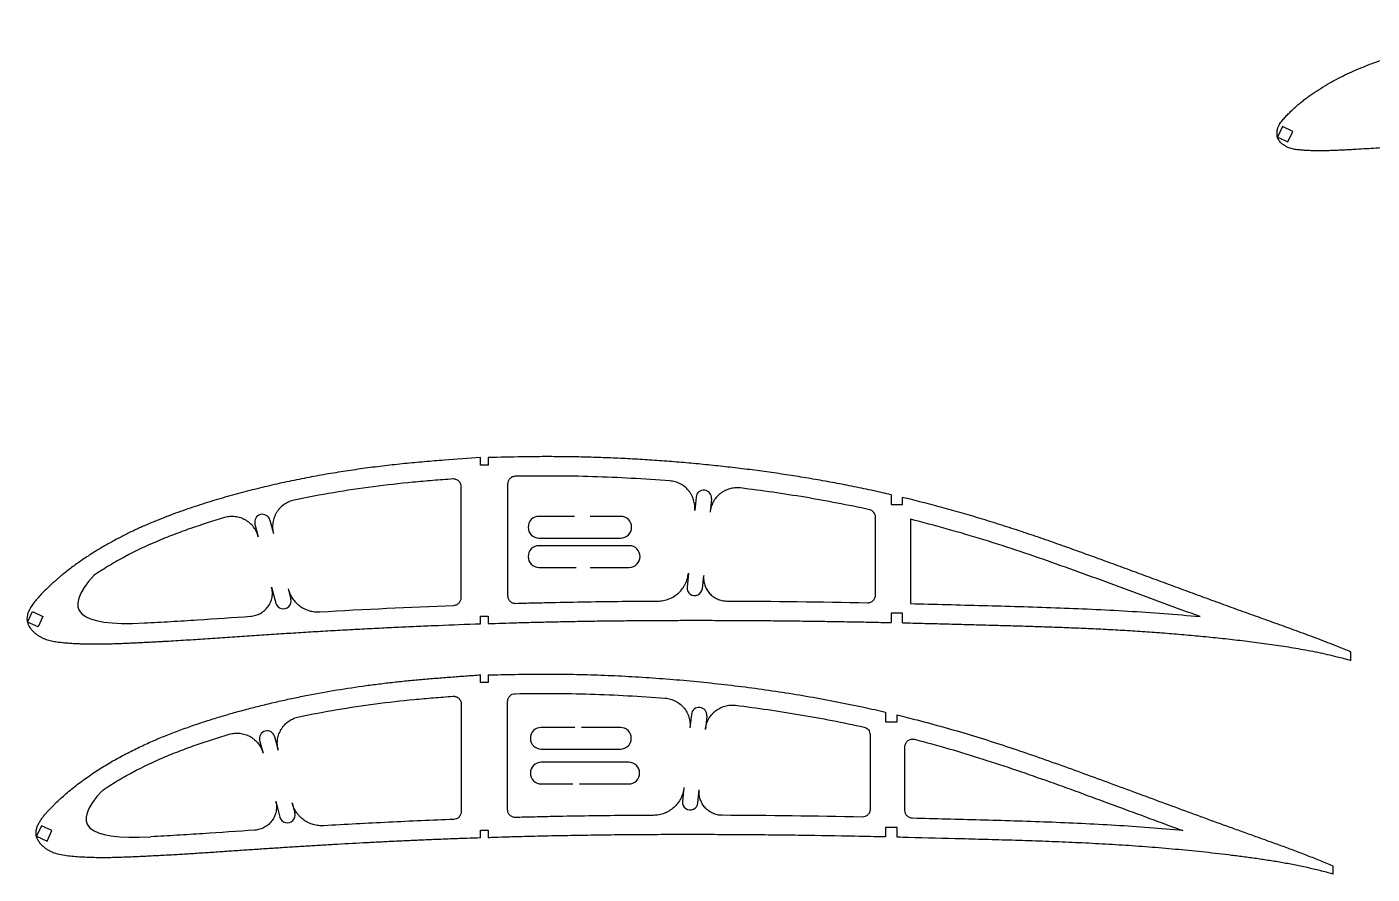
# Model space of a CAD drawing. Header units: millimetres. Extents: x -11497 to 404, y -3854 to 414.
# Drawn here: x -10114.5 to -9767, y -2452.8 to -2233.9 of the extents above; entities that cross this region are included whole.
import ezdxf

# ---------------------------------------------------------------- set-up
doc = ezdxf.new("R2010")
doc.units = ezdxf.units.MM

msp = doc.modelspace()

# ---------------------------------------------------------------- linework, layer by layer
at = {"color": 7, "linetype": 'Continuous', "lineweight": 25}
for p, q in [((-9790.1867, -2259.6513), (-9791.4546, -2262.3702)), ((-9787.4678, -2260.9192), (-9790.1867, -2259.6513)), ((-9788.7357, -2263.6381), (-9787.4678, -2260.9192)), ((-9791.4546, -2262.3702), (-9788.7357, -2263.6381)), ((-9990.3142, -2352.0511), (-9990.3142, -2380.8722)), ((-10002.3142, -2381.395), (-10002.3142, -2352.7293)), ((-9895.2749, -2380.7098), (-9895.2749, -2360.6236)), ((-9886.2749, -2361.1456), (-9886.2749, -2382.9479)), ((-10097.0914, -2375.5879), (-10097.0911, -2375.5883)), ((-10114.351, -2387.6961), (-10113.0832, -2384.9771)), ((-10113.0832, -2384.9771), (-10110.3642, -2386.245)), ((-10110.3642, -2386.245), (-10111.6321, -2388.9639)), ((-10111.6321, -2388.9639), (-10114.351, -2387.6961)), ((-9772.5209, -2397.6044), (-9772.5209, -2395.4531)), ((-10002.3142, -2408.879), (-10002.3142, -2436.7178)), ((-9990.3142, -2436.2077), (-9990.3142, -2408.2151)), ((-9943.2093, -2415.041), (-9943.2093, -2415.0409)), ((-9896.6841, -2416.8013), (-9896.6841, -2436.1082)), ((-10053.508, -2421.6007), (-10053.5083, -2421.5997)), ((-9887.6841, -2436.4005), (-9887.6841, -2419.9366)), ((-10095.0122, -2431.2032), (-10095.0119, -2431.2035)), ((-10045.9809, -2434.4315), (-10045.9807, -2434.4323)), ((-10110.7396, -2440.3324), (-10112.0075, -2443.0513)), ((-10108.0207, -2441.6003), (-10110.7396, -2440.3324)), ((-10109.2886, -2444.3192), (-10108.0207, -2441.6003)), ((-10112.0075, -2443.0513), (-10109.2886, -2444.3192)), ((-10082.4621, -2443.1767), (-10082.4627, -2443.1767)), ((-9777.147, -2450.6816), (-9777.1468, -2452.836))]:
    msp.add_line(p, q, dxfattribs=at)
for p, q in [((-9997.3142, -2347.175), (-9997.3142, -2345.1847)), ((-9995.3142, -2345.175), (-9995.3142, -2347.175)), ((-9995.3142, -2347.175), (-9997.3142, -2347.175)), ((-9941.6467, -2355.4304), (-9941.9965, -2358.9117)), ((-9937.6668, -2355.8303), (-9938.0164, -2359.3103)), ((-9891.2749, -2354.7972), (-9891.2749, -2357.2972)), ((-9888.2749, -2357.2972), (-9888.2749, -2355.5057)), ((-9891.2749, -2357.2972), (-9888.2749, -2357.2972)), ((-10055.5908, -2362.3707), (-10054.7256, -2365.6449)), ((-10051.7236, -2361.3488), (-10050.8004, -2364.8422)), ((-9943.6217, -2375.0877), (-9943.9804, -2378.6571)), ((-9940.0004, -2379.057), (-9939.6596, -2375.6652)), ((-10051.2819, -2378.6767), (-10050.1923, -2382.8001)), ((-10047.0236, -2379.1346), (-10046.325, -2381.7782)), ((-9997.3142, -2388.1532), (-9997.3142, -2386.1532)), ((-9997.3142, -2386.1532), (-9995.3142, -2386.1532)), ((-9995.3142, -2386.1532), (-9995.3142, -2388.1068)), ((-9888.2749, -2385.404), (-9891.2749, -2385.404)), ((-9891.2749, -2385.404), (-9891.2749, -2387.8371)), ((-9888.2749, -2387.904), (-9888.2749, -2385.404)), ((-9997.3142, -2403.3371), (-9997.3142, -2401.3473)), ((-9995.3142, -2403.3371), (-9997.3142, -2403.3371)), ((-9995.3142, -2401.3371), (-9995.3142, -2403.3371)), ((-9942.8545, -2411.5536), (-9943.2093, -2415.0409)), ((-9892.6841, -2410.9869), (-9892.6841, -2413.4869)), ((-9938.875, -2411.9581), (-9939.2281, -2415.4361)), ((-9892.6841, -2413.4869), (-9889.6841, -2413.4869)), ((-9889.6841, -2413.4869), (-9889.6841, -2411.7043)), ((-10054.3733, -2418.3258), (-10053.5097, -2421.5943)), ((-10050.506, -2417.3041), (-10049.5843, -2420.7924)), ((-9944.7791, -2430.487), (-9945.1413, -2434.0536)), ((-9941.1618, -2434.4581), (-9940.8159, -2431.0582)), ((-10050.2347, -2433.9903), (-10049.1487, -2438.1008)), ((-10045.9773, -2434.4451), (-10045.2814, -2437.0791)), ((-9997.3142, -2443.4883), (-9997.3142, -2441.4883)), ((-9997.3142, -2441.4883), (-9995.3142, -2441.4883)), ((-9995.3142, -2441.4883), (-9995.3142, -2443.4366)), ((-9889.6841, -2440.8086), (-9892.6841, -2440.8086)), ((-9892.6841, -2440.8086), (-9892.6841, -2443.2392)), ((-9889.6841, -2443.3086), (-9889.6841, -2440.8086))]:
    msp.add_line(p, q)
for points in [[(-9973.0071, -2360.4134), (-9982.2225, -2360.4134, 1), (-9982.2225, -2366.0134), (-9961.0918, -2366.0134, 1), (-9961.0918, -2360.4134), (-9968.9806, -2360.4134)], [(-9969.0162, -2373.5898), (-9958.8788, -2373.5898, 1), (-9958.8788, -2367.9898), (-9982.2225, -2367.9898, 1), (-9982.2225, -2373.5898), (-9972.6508, -2373.5898)], [(-9972.9742, -2414.9467), (-9981.6376, -2414.9467, 1), (-9981.6376, -2420.5467), (-9961.1841, -2420.5467, 1), (-9961.1841, -2414.9467), (-9971.2119, -2414.9467)], [(-9971.7498, -2429.5332), (-9959.0217, -2429.5332, 1), (-9959.0217, -2423.9332), (-9981.6376, -2423.9332, 1), (-9981.6376, -2429.5332), (-9973.4625, -2429.5332)]]:
    msp.add_lwpolyline(points, format="xyb")
for centre, start, end in [((-9939.6567, -2355.6303), 354.262644, 174.262644), ((-10053.6572, -2361.8597), 14.802305, 194.802305), ((-9941.9904, -2378.857), 174.262644, 354.262644), ((-10048.2586, -2382.2892), 194.802305, 14.802305), ((-9940.8647, -2411.7559), 354.196609, 174.196609), ((-10052.4396, -2417.815), 14.799473, 194.799473), ((-9943.1515, -2434.2559), 174.196609, 354.196609), ((-10047.215, -2437.59), 194.799473, 14.799473)]:
    msp.add_arc(centre, 2, start, end)
for points, knots in [([(-9715.29, -2262.3529), (-9716.111, -2262.3677), (-9717.3548, -2262.3786), (-9719.0215, -2262.3991), (-9720.2899, -2262.4245), (-9721.5581, -2262.469), (-9722.8256, -2262.532), (-9724.0933, -2262.5928), (-9725.7842, -2262.6684), (-9727.8977, -2262.7757), (-9730.4344, -2262.9076), (-9732.9715, -2263.0439), (-9736.3547, -2263.2362), (-9739.7386, -2263.4389), (-9743.1228, -2263.6546), (-9745.6612, -2263.8207), (-9748.1999, -2263.9922), (-9750.7387, -2264.1679), (-9753.2777, -2264.3482), (-9755.8169, -2264.5325), (-9758.3564, -2264.7184), (-9760.8963, -2264.9047), (-9763.4367, -2265.0884), (-9765.978, -2265.2647), (-9768.5205, -2265.4293), (-9770.6403, -2265.5525), (-9772.3366, -2265.6454), (-9773.609, -2265.7127), (-9774.8816, -2265.7776), (-9776.1545, -2265.8378), (-9777.4278, -2265.8899), (-9778.7016, -2265.9315), (-9779.9759, -2265.9503), (-9781.2505, -2265.9513), (-9782.5247, -2265.9217), (-9783.7985, -2265.8709), (-9785.0699, -2265.7797), (-9786.3395, -2265.6651), (-9787.6015, -2265.4767), (-9788.62, -2265.1568), (-9789.3764, -2264.7668), (-9789.8245, -2264.4807), (-9790.158, -2264.2172), (-9790.4812, -2263.9414), (-9790.7752, -2263.6335), (-9791.0016, -2263.3385), (-9791.1203, -2263.1626), (-9791.2027, -2263.0264), (-9791.2775, -2262.8858), (-9791.3437, -2262.741), (-9791.4012, -2262.5925), (-9791.4539, -2262.4426), (-9791.4944, -2262.2891), (-9791.515, -2262.1316), (-9791.5298, -2261.9735), (-9791.5402, -2261.8148), (-9791.5459, -2261.6558), (-9791.5505, -2261.4435), (-9791.5565, -2261.1777), (-9791.5308, -2260.913), (-9791.5165, -2260.7014), (-9791.4935, -2260.5437), (-9791.4595, -2260.3881), (-9791.4072, -2260.1824), (-9791.3254, -2259.9294), (-9791.1981, -2259.6372), (-9791.0098, -2259.2561), (-9790.731, -2258.8034), (-9790.3583, -2258.286), (-9789.9564, -2257.7912), (-9789.5341, -2257.3135), (-9789.0956, -2256.851), (-9788.6506, -2256.3946), (-9788.049, -2255.7943), (-9787.2805, -2255.0608), (-9786.3321, -2254.2087), (-9785.3533, -2253.3919), (-9784.3518, -2252.6031), (-9782.9879, -2251.5888), (-9781.2348, -2250.388), (-9779.074, -2249.0344), (-9776.8574, -2247.7749), (-9774.5942, -2246.6014), (-9772.287, -2245.5179), (-9769.9443, -2244.5141), (-9767.5758, -2243.5741), (-9765.1829, -2242.6988), (-9762.7722, -2241.8751), (-9760.3441, -2241.1051), (-9757.902, -2240.3823), (-9755.4481, -2239.7026), (-9752.9837, -2239.0631), (-9750.5098, -2238.4635), (-9748.0272, -2237.9036), (-9744.7064, -2237.2088), (-9740.5379, -2236.4347), (-9736.3509, -2235.7804), (-9732.9931, -2235.3241), (-9730.4709, -2235.0166), (-9727.9459, -2234.7389), (-9725.4185, -2234.4916), (-9722.8888, -2234.2781), (-9720.3587, -2234.0788), (-9717.8254, -2233.9353), (-9716.1344, -2233.9188), (-9715.29, -2233.9394)], [0.472189477, 0.472189477, 0.472189477, 0.472189477, 0.480203193, 0.484328564, 0.488453936, 0.492579307, 0.496704679, 0.50083005, 0.504955422, 0.513206165, 0.521456908, 0.529707651, 0.537958394, 0.55445988, 0.562710623, 0.570961366, 0.579212108, 0.587462851, 0.595713594, 0.603964337, 0.61221508, 0.620465823, 0.628716566, 0.636967309, 0.645218052, 0.653468795, 0.657594167, 0.661719538, 0.66584491, 0.669970281, 0.674095653, 0.678221024, 0.682346396, 0.686471767, 0.690597139, 0.69472251, 0.698847882, 0.702973253, 0.707098625, 0.711223996, 0.713286682, 0.715349368, 0.71638071, 0.717412053, 0.719474739, 0.720506082, 0.721021753, 0.721537425, 0.722053096, 0.722568768, 0.723084439, 0.72360011, 0.724115782, 0.724631453, 0.725147125, 0.725662796, 0.726178468, 0.726694139, 0.727725482, 0.728756825, 0.729272496, 0.729788168, 0.730303839, 0.730819511, 0.731850853, 0.732882196, 0.733913539, 0.735976225, 0.738038911, 0.740101596, 0.742164282, 0.744226968, 0.746289654, 0.748352339, 0.752477711, 0.756603082, 0.760728454, 0.764853825, 0.768979197, 0.77722994, 0.785480683, 0.793731426, 0.801982169, 0.810232912, 0.818483655, 0.826734398, 0.834985141, 0.843235884, 0.851486627, 0.859737369, 0.867988112, 0.876238855, 0.884489598, 0.892740341, 0.900991084, 0.91749257, 0.933994056, 0.942244799, 0.950495542, 0.958746285, 0.966997028, 0.975247771, 0.983498514, 0.991749257, 1, 1, 1, 1]), ([(-9997.3142, -2345.1847), (-10000.4471, -2345.4039), (-10005.2804, -2345.7887), (-10011.8192, -2346.2775), (-10016.9206, -2346.7615), (-10022.0137, -2347.3188), (-10027.0956, -2347.9641), (-10032.1654, -2348.696), (-10037.2211, -2349.5191), (-10041.4383, -2350.2908), (-10044.8252, -2350.9587), (-10047.3863, -2351.4941), (-10049.9417, -2352.0529), (-10052.4906, -2352.6404), (-10055.0334, -2353.2543), (-10057.5702, -2353.8957), (-10060.1226, -2354.5715), (-10062.6901, -2355.2811), (-10065.2706, -2356.0291), (-10067.8412, -2356.8094), (-10070.4, -2357.6277), (-10072.9478, -2358.4811), (-10075.4825, -2359.3752), (-10077.598, -2360.1627), (-10079.3021, -2360.82), (-10080.5983, -2361.3361), (-10081.8899, -2361.8634), (-10083.1743, -2362.4062), (-10084.4527, -2362.9609), (-10085.723, -2363.5319), (-10087.0055, -2364.1288), (-10088.3009, -2364.7505), (-10089.6061, -2365.4029), (-10090.904, -2366.0713), (-10092.1914, -2366.762), (-10093.4719, -2367.4719), (-10094.7442, -2368.2038), (-10096.0442, -2368.9774), (-10097.3692, -2369.7944), (-10098.7147, -2370.657), (-10100.0429, -2371.5414), (-10101.3482, -2372.4478), (-10102.627, -2373.3715), (-10103.8726, -2374.3142), (-10104.9304, -2375.1501), (-10105.8086, -2375.8758), (-10106.525, -2376.4827), (-10107.2336, -2377.1081), (-10107.9445, -2377.7511), (-10108.66, -2378.4215), (-10109.3861, -2379.1225), (-10110.2085, -2379.9404), (-10111.1245, -2380.8749), (-10112.0875, -2381.9418), (-10112.9711, -2383.049), (-10113.712, -2384.1885), (-10114.2517, -2385.3494), (-10114.5321, -2386.535), (-10114.4488, -2387.5712), (-10114.2342, -2388.2402), (-10113.9763, -2388.6764), (-10113.7381, -2389.1515), (-10113.2628, -2389.7338), (-10112.6788, -2390.3348), (-10112.017, -2390.8783), (-10111.3079, -2391.3619), (-10110.5932, -2391.7587), (-10109.8895, -2392.0711), (-10109.2078, -2392.3132), (-10108.5203, -2392.5045), (-10107.8284, -2392.6554), (-10107.1323, -2392.7721), (-10106.4334, -2392.8668), (-10105.5489, -2392.9657), (-10104.4786, -2393.0682), (-10103.2216, -2393.1689), (-10101.9611, -2393.2467), (-10100.6982, -2393.3042), (-10099.4338, -2393.3463), (-10098.1683, -2393.3686), (-10096.902, -2393.3779), (-10095.6355, -2393.3691), (-10094.3696, -2393.3496), (-10093.1046, -2393.3185), (-10091.8404, -2393.2786), (-10090.5762, -2393.2314), (-10089.3121, -2393.1798), (-10088.0473, -2393.1235), (-10086.7821, -2393.0657), (-10085.516, -2393.0078), (-10084.2503, -2392.9454), (-10082.9844, -2392.883), (-10081.7188, -2392.8188), (-10080.4529, -2392.7507), (-10078.7638, -2392.658), (-10076.6521, -2392.5364), (-10074.1182, -2392.3802), (-10071.5852, -2392.2196), (-10069.0525, -2392.0512), (-10066.5202, -2391.8811), (-10063.9876, -2391.7087), (-10061.4547, -2391.5345), (-10058.9213, -2391.3641), (-10056.3882, -2391.1929), (-10053.8552, -2391.0266), (-10051.3225, -2390.8595), (-10048.7895, -2390.6964), (-10046.2559, -2390.5362), (-10042.8792, -2390.3268), (-10038.6593, -2390.0726), (-10033.5966, -2389.7818), (-10028.534, -2389.5067), (-10023.4711, -2389.2442), (-10018.407, -2388.9994), (-10013.3412, -2388.7681), (-10006.3107, -2388.4732), (-10000.9681, -2388.2722), (-9997.3142, -2388.1532)], [0, 0, 0, 0, 0.037810127, 0.058378142, 0.078944165, 0.099502757, 0.120062306, 0.140618196, 0.161171844, 0.181730392, 0.192232993, 0.202733734, 0.213231801, 0.223726436, 0.234226583, 0.244725708, 0.255230035, 0.266014973, 0.276796177, 0.287577874, 0.298358395, 0.309139928, 0.31992681, 0.330717371, 0.336315928, 0.341916893, 0.34751551, 0.353112043, 0.35870546, 0.364292741, 0.369880161, 0.375736121, 0.381592742, 0.387447349, 0.393312559, 0.399182199, 0.405074118, 0.410984135, 0.41739554, 0.423814744, 0.430225953, 0.436607106, 0.442946104, 0.449218507, 0.455412895, 0.459176702, 0.462934888, 0.466716263, 0.470556156, 0.474475231, 0.47851987, 0.482707985, 0.488439354, 0.49427259, 0.500005689, 0.505479778, 0.510596009, 0.515360546, 0.519964911, 0.522941483, 0.523713317, 0.526061566, 0.529321954, 0.532702959, 0.536149006, 0.539609724, 0.543025292, 0.545975002, 0.548870241, 0.551727175, 0.554561889, 0.557391908, 0.560223219, 0.563052882, 0.568106577, 0.573167981, 0.578234398, 0.583311455, 0.588388324, 0.593465992, 0.598549122, 0.603634584, 0.60871431, 0.613792524, 0.618869059, 0.62394358, 0.629023617, 0.634100922, 0.639186879, 0.644273168, 0.649360468, 0.654444114, 0.659532454, 0.664617865, 0.669708001, 0.679898873, 0.690085219, 0.700273946, 0.710457126, 0.720645539, 0.730830795, 0.741020462, 0.751213282, 0.761401695, 0.771588867, 0.781775629, 0.79196117, 0.802149496, 0.812340623, 0.832694999, 0.853048018, 0.873395476, 0.893737901, 0.914086761, 0.934438591, 0.95479294, 0.998807953, 0.998807953, 0.998807953, 0.998807953]), ([(-9891.2749, -2354.7972), (-9892.766, -2354.4519), (-9895.9416, -2353.738), (-9900.7869, -2352.7218), (-9905.8081, -2351.7446), (-9910.8141, -2350.8456), (-9915.8316, -2350.0181), (-9920.8595, -2349.256), (-9925.8977, -2348.5606), (-9930.9449, -2347.9271), (-9935.9899, -2347.3571), (-9941.0306, -2346.8473), (-9946.0658, -2346.3972), (-9951.1049, -2346.0069), (-9956.1476, -2345.6783), (-9961.1941, -2345.4081), (-9966.2444, -2345.2023), (-9971.3002, -2345.0582), (-9976.3593, -2344.9741), (-9981.4212, -2344.9588), (-9987.7397, -2345.0162), (-9992.3698, -2345.1468), (-9995.3142, -2345.175)], [0.540546831, 0.540546831, 0.540546831, 0.540546831, 0.560305634, 0.58256543, 0.604458081, 0.626342623, 0.64822472, 0.670106377, 0.69199188, 0.713881813, 0.735775608, 0.757534826, 0.779287847, 0.80103746, 0.82278231, 0.844525637, 0.866279057, 0.888033004, 0.909820868, 0.931599156, 0.953379782, 0.991393692, 0.991393692, 0.991393692, 0.991393692]), ([(-10004.4673, -2350.7352), (-10006.1873, -2350.8672), (-10007.9076, -2350.9963), (-10011.3468, -2351.2692), (-10013.0652, -2351.4178), (-10018.2149, -2351.9198), (-10021.6431, -2352.3043), (-10028.4872, -2353.2004), (-10031.9043, -2353.7081), (-10038.7067, -2354.8549), (-10042.0941, -2355.4941), (-10045.4671, -2356.2023)], [0, 0, 0, 0, 0.125, 0.125, 0.25, 0.25, 0.5, 0.5, 0.75, 0.75, 1, 1, 1, 1]), ([(-10002.3142, -2352.7293), (-10002.3142, -2352.5908), (-10002.3285, -2352.4547), (-10002.3843, -2352.1871), (-10002.4267, -2352.0541), (-10002.5365, -2351.8027), (-10002.6037, -2351.6838), (-10002.7628, -2351.4597), (-10002.8547, -2351.3551), (-10003.1553, -2351.0766), (-10003.3966, -2350.9313), (-10003.784, -2350.796), (-10003.9199, -2350.7638), (-10004.1921, -2350.7283), (-10004.3291, -2350.7246), (-10004.4673, -2350.7352)], [0, 0, 0, 0, 0.125, 0.125, 0.25, 0.25, 0.375, 0.375, 0.5, 0.5, 0.75, 0.75, 0.875, 0.875, 1, 1, 1, 1]), ([(-9988.3542, -2350.0515), (-9988.4845, -2350.0541), (-9988.6125, -2350.0693), (-9988.8637, -2350.1238), (-9988.9883, -2350.1637), (-9989.226, -2350.2663), (-9989.3385, -2350.3285), (-9989.5511, -2350.4742), (-9989.6518, -2350.5586), (-9989.8322, -2350.7425), (-9989.913, -2350.8425), (-9990.0556, -2351.0589), (-9990.1165, -2351.1745), (-9990.2626, -2351.5313), (-9990.3142, -2351.7904), (-9990.3142, -2352.0511)], [0, 0, 0, 0, 0.125, 0.125, 0.25, 0.25, 0.375, 0.375, 0.5, 0.5, 0.625, 0.625, 0.75, 0.75, 1, 1, 1, 1]), ([(-9948.4164, -2351.233), (-9955.0452, -2350.7116), (-9961.6873, -2350.3472), (-9971.6713, -2350.0475), (-9975.0028, -2349.9874), (-9980.0055, -2349.9634), (-9981.674, -2349.9665), (-9985.0127, -2349.9927), (-9986.6831, -2350.0181), (-9988.3542, -2350.0515)], [0, 0, 0, 0, 0.5, 0.5, 0.75, 0.75, 0.875, 0.875, 1, 1, 1, 1]), ([(-9941.9965, -2358.9117), (-9941.9497, -2358.4454), (-9941.9499, -2357.9816), (-9942.0416, -2357.0587), (-9942.135, -2356.5957), (-9942.4077, -2355.7102), (-9942.5865, -2355.2841), (-9942.9196, -2354.6703), (-9943.042, -2354.4694), (-9943.3034, -2354.0849), (-9943.443, -2353.9002), (-9943.8875, -2353.3686), (-9944.22, -2353.0422), (-9944.9495, -2352.4577), (-9945.3377, -2352.206), (-9946.1594, -2351.7814), (-9946.5976, -2351.6074), (-9947.4921, -2351.3524), (-9947.9492, -2351.2698), (-9948.4164, -2351.233)], [0, 0, 0, 0, 0.125, 0.125, 0.25, 0.25, 0.375, 0.375, 0.4375, 0.4375, 0.5, 0.5, 0.625, 0.625, 0.75, 0.75, 0.875, 0.875, 1, 1, 1, 1]), ([(-9930.1943, -2353.0648), (-9930.6597, -2353.0078), (-9931.1235, -2352.9978), (-9932.0486, -2353.0691), (-9932.5137, -2353.1522), (-9933.4054, -2353.405), (-9933.8355, -2353.5743), (-9934.4568, -2353.8936), (-9934.6605, -2354.0115), (-9935.051, -2354.2643), (-9935.2388, -2354.3997), (-9935.7806, -2354.8322), (-9936.1144, -2355.1573), (-9936.7154, -2355.8738), (-9936.9758, -2356.2564), (-9937.4189, -2357.0686), (-9937.6026, -2357.5031), (-9937.8773, -2358.3921), (-9937.9699, -2358.8474), (-9938.0168, -2359.3138)], [0, 0, 0, 0, 0.125, 0.125, 0.25, 0.25, 0.375, 0.375, 0.4375, 0.4375, 0.5, 0.5, 0.625, 0.625, 0.75, 0.75, 0.875, 0.875, 1, 1, 1, 1]), ([(-9896.8505, -2358.6694), (-9902.385, -2357.4653), (-9907.9315, -2356.4039), (-9919.047, -2354.5468), (-9924.6159, -2353.749), (-9930.1943, -2353.0648)], [0, 0, 0, 0, 0.5, 0.5, 1, 1, 1, 1]), ([(-9772.5209, -2395.4531), (-9773.6569, -2394.9597), (-9775.6397, -2394.1592), (-9778.4476, -2393.0371), (-9780.94, -2392.0769), (-9783.4256, -2391.1388), (-9785.9177, -2390.2189), (-9788.4143, -2389.3111), (-9790.9146, -2388.4133), (-9793.4158, -2387.5165), (-9796.752, -2386.3252), (-9800.9168, -2384.8227), (-9805.9086, -2383.0076), (-9810.8964, -2381.1851), (-9815.8797, -2379.3513), (-9820.8626, -2377.5157), (-9825.8455, -2375.6768), (-9830.8216, -2373.843), (-9835.7907, -2372.015), (-9840.7555, -2370.2044), (-9845.728, -2368.4172), (-9850.7106, -2366.6614), (-9855.7089, -2364.9495), (-9860.7249, -2363.2887), (-9865.726, -2361.7012), (-9870.7123, -2360.1932), (-9875.6829, -2358.7672), (-9880.6724, -2357.4108), (-9884.8729, -2356.3345), (-9887.4105, -2355.7137), (-9888.2749, -2355.5057)], [0, 0, 0, 0, 0.015987774, 0.027603423, 0.039037682, 0.050468654, 0.061901065, 0.073332522, 0.084764442, 0.096196547, 0.107635555, 0.13049922, 0.153355397, 0.176207116, 0.199054455, 0.221907143, 0.24476251, 0.267624717, 0.290371373, 0.313115788, 0.335849145, 0.358586315, 0.381317376, 0.404055046, 0.426798515, 0.449053993, 0.471304814, 0.493555415, 0.515804196, 0.527281934, 0.527281934, 0.527281934, 0.527281934]), ([(-10045.4671, -2356.2023), (-10045.9344, -2356.3004), (-10046.3846, -2356.4443), (-10047.2515, -2356.8207), (-10047.6713, -2357.0562), (-10048.4432, -2357.5989), (-10048.7994, -2357.9069), (-10049.2883, -2358.4254), (-10049.4434, -2358.6078), (-10049.7313, -2358.9832), (-10049.9988, -2359.3713), (-10050.2259, -2359.7842), (-10050.4326, -2360.2098), (-10050.5262, -2360.4303), (-10050.7707, -2361.0995), (-10050.8865, -2361.556), (-10051.0257, -2362.4893), (-10051.048, -2362.9701), (-10050.9957, -2363.9138), (-10050.9224, -2364.3806), (-10050.8004, -2364.8422)], [0, 0, 0, 0, 0.125, 0.125, 0.25, 0.25, 0.375, 0.375, 0.4375, 0.4375, 0.5, 0.5625, 0.5625, 0.625, 0.625, 0.75, 0.75, 0.875, 0.875, 1, 1, 1, 1]), ([(-9895.2749, -2360.6236), (-9895.2749, -2360.3953), (-9895.313, -2360.1733), (-9895.465, -2359.7428), (-9895.5749, -2359.546), (-9895.8614, -2359.1908), (-9896.0306, -2359.0417), (-9896.4189, -2358.8022), (-9896.6274, -2358.718), (-9896.8505, -2358.6694)], [0, 0, 0, 0, 0.25, 0.25, 0.5, 0.5, 0.75, 0.75, 1, 1, 1, 1]), ([(-10063.4771, -2360.7185), (-10066.4426, -2361.5921), (-10069.3784, -2362.5314), (-10073.7292, -2364.0586), (-10075.1703, -2364.5879), (-10078.0336, -2365.689), (-10079.4555, -2366.2609), (-10083.6856, -2368.0566), (-10086.456, -2369.3643), (-10090.5164, -2371.5374), (-10091.8541, -2372.297), (-10094.4978, -2373.8865), (-10095.8037, -2374.7168), (-10097.0911, -2375.5883)], [0, 0, 0, 0, 0.25, 0.25, 0.375, 0.375, 0.5, 0.5, 0.75, 0.75, 0.875, 0.875, 1, 1, 1, 1]), ([(-10054.7256, -2365.6449), (-10054.8459, -2365.1898), (-10055.0097, -2364.7538), (-10055.4219, -2363.9185), (-10055.6734, -2363.5162), (-10056.243, -2362.7806), (-10056.5621, -2362.4435), (-10057.093, -2361.9847), (-10057.2792, -2361.8394), (-10057.6613, -2361.5712), (-10058.0546, -2361.3234), (-10058.47, -2361.116), (-10058.8966, -2360.9289), (-10059.1166, -2360.8453), (-10059.7862, -2360.6287), (-10060.2403, -2360.5308), (-10061.1634, -2360.4254), (-10061.6373, -2360.4188), (-10062.5673, -2360.4994), (-10063.0256, -2360.5855), (-10063.4771, -2360.7185)], [0, 0, 0, 0, 0.125, 0.125, 0.25, 0.25, 0.375, 0.375, 0.4375, 0.4375, 0.5, 0.5625, 0.5625, 0.625, 0.625, 0.75, 0.75, 0.875, 0.875, 1, 1, 1, 1]), ([(-9811.4584, -2386.3026), (-9817.6421, -2384.0382), (-9823.8188, -2381.7546), (-9836.1763, -2377.1985), (-9842.3562, -2374.921), (-9854.7644, -2370.5266), (-9860.9946, -2368.4151), (-9873.556, -2364.5224), (-9879.8887, -2362.7462), (-9886.2749, -2361.1456)], [0, 0, 0, 0, 0.25, 0.25, 0.5, 0.5, 0.75, 0.75, 1, 1, 1, 1]), ([(-9951.5394, -2382.2814), (-9951.0469, -2382.2789), (-9950.5615, -2382.2313), (-9949.8438, -2382.0946), (-9949.6063, -2382.0381), (-9949.1349, -2381.9027), (-9948.901, -2381.8237), (-9948.2186, -2381.5576), (-9947.7842, -2381.3407), (-9946.956, -2380.8283), (-9946.5597, -2380.5296), (-9945.8389, -2379.8744), (-9945.5107, -2379.5166), (-9945.0672, -2378.9339), (-9944.9268, -2378.7309), (-9944.6669, -2378.315), (-9944.5473, -2378.1025), (-9944.219, -2377.4514), (-9944.0403, -2376.9995), (-9943.7653, -2376.0591), (-9943.6706, -2375.574), (-9943.6214, -2375.0839)], [0, 0, 0, 0, 0.125, 0.125, 0.1875, 0.1875, 0.25, 0.25, 0.375, 0.375, 0.5, 0.5, 0.625, 0.625, 0.6875, 0.6875, 0.75, 0.75, 0.875, 0.875, 1, 1, 1, 1]), ([(-9939.6596, -2375.6652), (-9939.7017, -2376.0842), (-9939.6995, -2376.501), (-9939.6091, -2377.3299), (-9939.5192, -2377.7448), (-9939.2595, -2378.5348), (-9939.0897, -2378.9142), (-9938.6682, -2379.6409), (-9938.4213, -2379.9787), (-9938.004, -2380.4413), (-9937.8568, -2380.5884), (-9937.5456, -2380.8685), (-9937.3813, -2381.0014), (-9936.8747, -2381.3694), (-9936.5153, -2381.5772), (-9935.9437, -2381.8327), (-9935.7466, -2381.9088), (-9935.3487, -2382.0388), (-9935.1478, -2382.0929), (-9934.5394, -2382.2238), (-9934.1262, -2382.2692), (-9933.705, -2382.2708)], [0, 0, 0, 0, 0.125, 0.125, 0.25, 0.25, 0.375, 0.375, 0.5, 0.5, 0.5625, 0.5625, 0.625, 0.625, 0.75, 0.75, 0.8125, 0.8125, 0.875, 0.875, 1, 1, 1, 1]), ([(-10056.691, -2386.202), (-10056.2471, -2386.1724), (-10055.8138, -2386.0946), (-10055.1796, -2385.9075), (-10054.9697, -2385.8329), (-10054.5612, -2385.6614), (-10054.3632, -2385.565), (-10053.9797, -2385.3518), (-10053.794, -2385.2349), (-10053.4352, -2384.9803), (-10053.2612, -2384.842), (-10052.7643, -2384.3996), (-10052.4707, -2384.0732), (-10051.9571, -2383.3594), (-10051.7366, -2382.9684), (-10051.3921, -2382.1606), (-10051.2643, -2381.7394), (-10051.1024, -2380.8651), (-10051.0708, -2380.427), (-10051.1032, -2379.549), (-10051.1684, -2379.1062), (-10051.2821, -2378.6761)], [0, 0, 0, 0, 0.125, 0.125, 0.1875, 0.1875, 0.25, 0.25, 0.3125, 0.3125, 0.375, 0.375, 0.5, 0.5, 0.625, 0.625, 0.75, 0.75, 0.875, 0.875, 1, 1, 1, 1]), ([(-10047.0236, -2379.1346), (-10046.9058, -2379.5803), (-10046.7513, -2380.01), (-10046.4665, -2380.6314), (-10046.3626, -2380.8347), (-10046.1367, -2381.2333), (-10046.0141, -2381.4294), (-10045.625, -2381.9961), (-10045.3362, -2382.3476), (-10044.86, -2382.8361), (-10044.694, -2382.9925), (-10044.3474, -2383.292), (-10044.166, -2383.4355), (-10043.6094, -2383.8383), (-10043.2194, -2384.0723), (-10042.6066, -2384.3725), (-10042.3977, -2384.4641), (-10041.9703, -2384.6299), (-10041.7513, -2384.7041), (-10041.0922, -2384.8964), (-10040.6463, -2384.9858), (-10039.7421, -2385.0886), (-10039.281, -2385.1016), (-10038.8208, -2385.0746)], [0, 0, 0, 0, 0.125, 0.125, 0.1875, 0.1875, 0.25, 0.25, 0.375, 0.375, 0.4375, 0.4375, 0.5, 0.5, 0.625, 0.625, 0.6875, 0.6875, 0.75, 0.75, 0.875, 0.875, 1, 1, 1, 1]), ([(-10004.2384, -2383.3941), (-10004.1097, -2383.3892), (-10003.9834, -2383.3721), (-10003.7359, -2383.3143), (-10003.6135, -2383.2731), (-10003.3798, -2383.1684), (-10003.2693, -2383.1056), (-10003.0609, -2382.9592), (-10002.9622, -2382.8747), (-10002.7855, -2382.6911), (-10002.7064, -2382.5916), (-10002.5672, -2382.3771), (-10002.5075, -2382.2623), (-10002.3647, -2381.9087), (-10002.3142, -2381.6528), (-10002.3142, -2381.395)], [0, 0, 0, 0, 0.125, 0.125, 0.25, 0.25, 0.375, 0.375, 0.5, 0.5, 0.625, 0.625, 0.75, 0.75, 1, 1, 1, 1]), ([(-9990.3142, -2380.8722), (-9990.3142, -2381.0069), (-9990.3008, -2381.1393), (-9990.248, -2381.3997), (-9990.2081, -2381.5291), (-9990.104, -2381.775), (-9990.0403, -2381.8915), (-9989.8897, -2382.1117), (-9989.8023, -2382.2154), (-9989.5162, -2382.4931), (-9989.2857, -2382.6409), (-9988.9143, -2382.7851), (-9988.7843, -2382.8213), (-9988.5201, -2382.8665), (-9988.3868, -2382.8759), (-9988.2521, -2382.8717)], [0, 0, 0, 0, 0.125, 0.125, 0.25, 0.25, 0.375, 0.375, 0.5, 0.5, 0.75, 0.75, 0.875, 0.875, 1, 1, 1, 1]), ([(-9988.2521, -2382.8717), (-9986.7232, -2382.8242), (-9985.1939, -2382.7869), (-9982.1353, -2382.7157), (-9980.606, -2382.6784), (-9976.0178, -2382.5776), (-9972.9586, -2382.5212), (-9963.7803, -2382.3752), (-9957.6598, -2382.3129), (-9951.5394, -2382.2814)], [0, 0, 0, 0, 0.125, 0.125, 0.25, 0.25, 0.5, 0.5, 1, 1, 1, 1]), ([(-9897.3144, -2382.7082), (-9897.1807, -2382.7109), (-9897.0491, -2382.7002), (-9896.7896, -2382.6534), (-9896.6603, -2382.6166), (-9896.4139, -2382.5189), (-9896.2967, -2382.4584), (-9896.0747, -2382.3144), (-9895.9696, -2382.2302), (-9895.6868, -2381.9533), (-9895.534, -2381.7286), (-9895.3293, -2381.2428), (-9895.2749, -2380.9771), (-9895.2749, -2380.7098)], [0, 0, 0, 0, 0.125, 0.125, 0.25, 0.25, 0.375, 0.375, 0.5, 0.5, 0.75, 0.75, 1, 1, 1, 1]), ([(-9886.2749, -2382.9479), (-9880.0271, -2383.0946), (-9873.7792, -2383.258), (-9861.2845, -2383.5957), (-9855.038, -2383.7727), (-9842.5559, -2384.2219), (-9836.3207, -2384.499), (-9823.872, -2385.2449), (-9817.6585, -2385.7148), (-9811.4584, -2386.3026)], [0, 0, 0, 0, 0.25, 0.25, 0.5, 0.5, 0.75, 0.75, 1, 1, 1, 1]), ([(-10084.1809, -2387.935), (-10081.8884, -2387.822), (-10079.5964, -2387.6986), (-10075.0137, -2387.4279), (-10072.723, -2387.2819), (-10065.8517, -2386.8279), (-10061.2718, -2386.5069), (-10056.691, -2386.202)], [0, 0, 0, 0, 0.25, 0.25, 0.5, 0.5, 1, 1, 1, 1]), ([(-9995.3142, -2388.1068), (-9992.8884, -2388.0443), (-9988.7781, -2387.8726), (-9982.9786, -2387.7382), (-9977.9178, -2387.6179), (-9972.8576, -2387.5229), (-9967.7993, -2387.4387), (-9962.7434, -2387.3744), (-9957.6881, -2387.3215), (-9952.6333, -2387.2871), (-9947.5781, -2387.2636), (-9942.522, -2387.2558), (-9937.4657, -2387.2587), (-9932.4109, -2387.2754), (-9927.3578, -2387.3034), (-9922.3059, -2387.3441), (-9917.2544, -2387.3949), (-9912.2026, -2387.4585), (-9907.1502, -2387.5326), (-9902.0976, -2387.6184), (-9897.0457, -2387.7129), (-9893.4384, -2387.7898), (-9891.5149, -2387.8318), (-9891.2749, -2387.8371)], [0.007565579, 0.007565579, 0.007565579, 0.007565579, 0.039898338, 0.062375182, 0.084856831, 0.107347172, 0.129807277, 0.152263507, 0.174716737, 0.197166748, 0.219614308, 0.24207271, 0.264533569, 0.286983546, 0.309422927, 0.331860714, 0.354297153, 0.376732241, 0.399175083, 0.421621345, 0.444062332, 0.466498061, 0.469696291, 0.469696291, 0.469696291, 0.469696291]), ([(-9888.2749, -2387.904), (-9887.8322, -2387.9141), (-9885.7064, -2387.9629), (-9881.8977, -2388.0548), (-9876.8483, -2388.182), (-9871.7981, -2388.3145), (-9866.747, -2388.451), (-9861.696, -2388.59), (-9856.6464, -2388.739), (-9851.5983, -2388.8995), (-9846.5515, -2389.0815), (-9841.5052, -2389.2858), (-9836.4597, -2389.5236), (-9831.4128, -2389.797), (-9826.366, -2390.1111), (-9821.3203, -2390.4725), (-9816.2786, -2390.8801), (-9811.2408, -2391.3369), (-9806.2073, -2391.8501), (-9801.1776, -2392.4183), (-9796.9843, -2392.9411), (-9793.6256, -2393.3929), (-9791.1005, -2393.7543), (-9788.58, -2394.1393), (-9786.0659, -2394.5577), (-9783.5589, -2395.0102), (-9781.0606, -2395.5065), (-9778.5553, -2396.0486), (-9775.7057, -2396.7381), (-9773.6846, -2397.2445), (-9772.5209, -2397.6044)], [0.483023492, 0.483023492, 0.483023492, 0.483023492, 0.488924444, 0.511354789, 0.533784812, 0.556223473, 0.578666397, 0.601109154, 0.623547151, 0.645975927, 0.668404475, 0.690833213, 0.713267434, 0.735703901, 0.758175394, 0.780639748, 0.80310346, 0.825569188, 0.848036127, 0.870516133, 0.893008687, 0.904338802, 0.91566953, 0.926994857, 0.938311018, 0.949626763, 0.960935433, 0.97224771, 0.983775525, 1, 1, 1, 1]), ([(-9995.3142, -2401.3371), (-9994.7954, -2401.3321), (-9993.0912, -2401.3102), (-9990.2018, -2401.2519), (-9986.646, -2401.1784), (-9983.0896, -2401.1421), (-9979.533, -2401.1359), (-9974.7909, -2401.1732), (-9970.0498, -2401.2758), (-9965.3105, -2401.44), (-9960.5728, -2401.6459), (-9954.6546, -2401.9835), (-9947.5606, -2402.5083), (-9940.4769, -2403.1566), (-9933.4045, -2403.9209), (-9926.347, -2404.8092), (-9919.306, -2405.8225), (-9909.9453, -2407.3517), (-9901.0686, -2409.079), (-9894.5614, -2410.5468), (-9892.6841, -2410.9869)], [0.008786302, 0.008786302, 0.008786302, 0.008786302, 0.015625, 0.03125, 0.046875, 0.0625, 0.078125, 0.09375, 0.125, 0.140625, 0.15625, 0.1875, 0.21875, 0.25, 0.28125, 0.3125, 0.34375, 0.375, 0.4375, 0.462914263, 0.462914263, 0.462914263, 0.462914263]), ([(-9997.3142, -2443.4883), (-9998.4972, -2443.519), (-10000.3184, -2443.5797), (-10002.7772, -2443.6671), (-10004.6917, -2443.7383), (-10006.6058, -2443.8127), (-10008.5193, -2443.8904), (-10010.4323, -2443.9703), (-10012.9823, -2444.0794), (-10016.1687, -2444.2222), (-10019.9904, -2444.4028), (-10023.8102, -2444.5925), (-10028.9009, -2444.8572), (-10033.9882, -2445.1381), (-10039.0721, -2445.4365), (-10042.8834, -2445.668), (-10046.6932, -2445.9062), (-10050.5014, -2446.1522), (-10054.3084, -2446.4037), (-10058.1142, -2446.6589), (-10061.9187, -2446.9192), (-10065.7225, -2447.1797), (-10069.5258, -2447.4351), (-10073.3292, -2447.6791), (-10077.133, -2447.9063), (-10080.3035, -2448.0768), (-10082.84, -2448.2033), (-10084.7425, -2448.2939), (-10086.6451, -2448.3806), (-10088.5477, -2448.4628), (-10090.4508, -2448.5329), (-10092.3543, -2448.5852), (-10094.2583, -2448.6127), (-10096.1624, -2448.6083), (-10098.066, -2448.5657), (-10099.9683, -2448.4846), (-10101.868, -2448.3553), (-10103.7633, -2448.1783), (-10105.653, -2447.9366), (-10107.1922, -2447.5295), (-10108.3568, -2447.019), (-10109.0454, -2446.6238), (-10109.5701, -2446.2666), (-10110.0757, -2445.8828), (-10110.5486, -2445.4584), (-10110.9241, -2445.0489), (-10111.1302, -2444.808), (-10111.2766, -2444.6203), (-10111.4121, -2444.4247), (-10111.533, -2444.2196), (-10111.6431, -2444.0087), (-10111.7603, -2443.8019), (-10111.8716, -2443.5917), (-10111.9543, -2443.3682), (-10112.0201, -2443.1399), (-10112.0699, -2442.907), (-10112.1071, -2442.6721), (-10112.1376, -2442.3562), (-10112.1409, -2441.9588), (-10112.0922, -2441.5644), (-10112.0283, -2441.2537), (-10111.9684, -2441.0234), (-10111.8982, -2440.7961), (-10111.7922, -2440.497), (-10111.6383, -2440.1313), (-10111.4258, -2439.7054), (-10111.1118, -2439.1537), (-10110.6708, -2438.4937), (-10110.0909, -2437.7388), (-10109.4732, -2437.0141), (-10108.8303, -2436.3124), (-10108.169, -2435.6278), (-10107.4966, -2434.954), (-10106.5918, -2434.0643), (-10105.4345, -2432.9791), (-10104.006, -2431.7205), (-10102.5359, -2430.5107), (-10101.0309, -2429.3448), (-10098.9829, -2427.8448), (-10096.3556, -2426.0642), (-10093.1146, -2424.064), (-10089.7965, -2422.1937), (-10086.4056, -2420.4579), (-10082.9523, -2418.8495), (-10079.4454, -2417.3604), (-10075.8974, -2415.9711), (-10072.3161, -2414.6684), (-10068.7045, -2413.4505), (-10065.0681, -2412.3065), (-10061.4087, -2411.2357), (-10057.7307, -2410.2278), (-10054.0359, -2409.2798), (-10050.3255, -2408.3911), (-10046.6006, -2407.5607), (-10041.6161, -2406.5307), (-10035.3553, -2405.3813), (-10029.0599, -2404.4133), (-10024.0072, -2403.7379), (-10020.2099, -2403.2809), (-10016.4057, -2402.8734), (-10012.596, -2402.5039), (-10008.7792, -2402.1979), (-10004.9596, -2401.9085), (-10001.1386, -2401.615), (-9998.5895, -2401.432), (-9997.3142, -2401.3473)], [0.472564206, 0.472564206, 0.472564206, 0.472564206, 0.480203193, 0.484328564, 0.488453936, 0.492579307, 0.496704679, 0.50083005, 0.504955422, 0.513206165, 0.521456908, 0.529707651, 0.537958394, 0.55445988, 0.562710623, 0.570961366, 0.579212108, 0.587462851, 0.595713594, 0.603964337, 0.61221508, 0.620465823, 0.628716566, 0.636967309, 0.645218052, 0.653468795, 0.657594167, 0.661719538, 0.66584491, 0.669970281, 0.674095653, 0.678221024, 0.682346396, 0.686471767, 0.690597139, 0.69472251, 0.698847882, 0.702973253, 0.707098625, 0.711223996, 0.713286682, 0.715349368, 0.71638071, 0.717412053, 0.719474739, 0.720506082, 0.721021753, 0.721537425, 0.722053096, 0.722568768, 0.723084439, 0.72360011, 0.724115782, 0.724631453, 0.725147125, 0.725662796, 0.726178468, 0.726694139, 0.727725482, 0.728756825, 0.729272496, 0.729788168, 0.730303839, 0.730819511, 0.731850853, 0.732882196, 0.733913539, 0.735976225, 0.738038911, 0.740101596, 0.742164282, 0.744226968, 0.746289654, 0.748352339, 0.752477711, 0.756603082, 0.760728454, 0.764853825, 0.768979197, 0.77722994, 0.785480683, 0.793731426, 0.801982169, 0.810232912, 0.818483655, 0.826734398, 0.834985141, 0.843235884, 0.851486627, 0.859737369, 0.867988112, 0.876238855, 0.884489598, 0.892740341, 0.900991084, 0.91749257, 0.933994056, 0.942244799, 0.950495542, 0.958746285, 0.966997028, 0.975247771, 0.983498514, 0.991749257, 1, 1, 1, 1]), ([(-10044.262, -2412.1863), (-10037.6948, -2410.8131), (-10031.091, -2409.7139), (-10021.139, -2408.4115), (-10017.8136, -2408.038), (-10012.8159, -2407.5495), (-10011.1476, -2407.4044), (-10007.8079, -2407.1381), (-10006.1371, -2407.0123), (-10004.4664, -2406.8848)], [0, 0, 0, 0, 0.5, 0.5, 0.75, 0.75, 0.875, 0.875, 1, 1, 1, 1]), ([(-10004.4664, -2406.8848), (-10004.3283, -2406.8742), (-10004.1915, -2406.8781), (-10003.9206, -2406.9133), (-10003.7848, -2406.9454), (-10003.5258, -2407.0358), (-10003.4022, -2407.0937), (-10003.1666, -2407.2352), (-10003.0554, -2407.3188), (-10002.7548, -2407.5972), (-10002.5916, -2407.8267), (-10002.4271, -2408.2025), (-10002.3846, -2408.3355), (-10002.3285, -2408.6041), (-10002.3142, -2408.7405), (-10002.3142, -2408.879)], [0, 0, 0, 0, 0.125, 0.125, 0.25, 0.25, 0.375, 0.375, 0.5, 0.5, 0.75, 0.75, 0.875, 0.875, 1, 1, 1, 1]), ([(-9990.3142, -2408.2151), (-9990.3142, -2408.0846), (-9990.3016, -2407.9564), (-9990.2521, -2407.704), (-9990.2147, -2407.5785), (-9990.1167, -2407.3388), (-9990.0568, -2407.225), (-9989.9153, -2407.0095), (-9989.8328, -2406.9071), (-9989.6523, -2406.7231), (-9989.5539, -2406.6403), (-9989.3403, -2406.4935), (-9989.2259, -2406.4303), (-9988.8718, -2406.2772), (-9988.6137, -2406.2205), (-9988.3529, -2406.2154)], [0, 0, 0, 0, 0.125, 0.125, 0.25, 0.25, 0.375, 0.375, 0.5, 0.5, 0.625, 0.625, 0.75, 0.75, 1, 1, 1, 1]), ([(-9988.3529, -2406.2154), (-9985.1193, -2406.1529), (-9981.8867, -2406.1277), (-9975.4242, -2406.1632), (-9972.1942, -2406.223), (-9962.5077, -2406.5178), (-9956.0548, -2406.8728), (-9949.6065, -2407.3801)], [0, 0, 0, 0, 0.25, 0.25, 0.5, 0.5, 1, 1, 1, 1]), ([(-9949.6077, -2407.38), (-9949.1417, -2407.4167), (-9948.6864, -2407.4991), (-9947.7968, -2407.7526), (-9947.3588, -2407.9262), (-9946.5377, -2408.3506), (-9946.1511, -2408.6016), (-9945.6075, -2409.0371), (-9945.432, -2409.1928), (-9945.1007, -2409.5176), (-9944.9442, -2409.6873), (-9944.5009, -2410.2178), (-9944.2395, -2410.6018), (-9943.795, -2411.4217), (-9943.6168, -2411.8474), (-9943.4136, -2412.5088), (-9943.3566, -2412.7331), (-9943.2647, -2413.1897), (-9943.2302, -2413.4212), (-9943.1618, -2414.1137), (-9943.1621, -2414.5771), (-9943.2094, -2415.0422)], [0, 0, 0, 0, 0.125, 0.125, 0.25, 0.25, 0.375, 0.375, 0.4375, 0.4375, 0.5, 0.5, 0.625, 0.625, 0.75, 0.75, 0.8125, 0.8125, 0.875, 0.875, 1, 1, 1, 1]), ([(-9939.2281, -2415.4361), (-9939.1808, -2414.9713), (-9939.0881, -2414.5183), (-9938.8144, -2413.6352), (-9938.6308, -2413.2016), (-9938.1878, -2412.3909), (-9937.9281, -2412.0104), (-9937.4804, -2411.4773), (-9937.3207, -2411.3054), (-9936.9886, -2410.982), (-9936.8154, -2410.8294), (-9936.2751, -2410.3987), (-9935.8854, -2410.1463), (-9935.0561, -2409.7208), (-9934.6267, -2409.5524), (-9933.9612, -2409.3641), (-9933.7358, -2409.3122), (-9933.2775, -2409.2306), (-9933.0454, -2409.2012), (-9932.3519, -2409.1481), (-9931.8889, -2409.1586), (-9931.4252, -2409.2158)], [0, 0, 0, 0, 0.125, 0.125, 0.25, 0.25, 0.375, 0.375, 0.4375, 0.4375, 0.5, 0.5, 0.625, 0.625, 0.75, 0.75, 0.8125, 0.8125, 0.875, 0.875, 1, 1, 1, 1]), ([(-9931.4265, -2409.2157), (-9925.8315, -2409.9067), (-9920.267, -2410.712), (-9909.2075, -2412.581), (-9903.7128, -2413.6462), (-9898.2547, -2414.8482)], [0, 0, 0, 0, 0.5, 0.5, 1, 1, 1, 1]), ([(-10049.5825, -2420.7992), (-10049.7042, -2420.3388), (-10049.7773, -2419.8732), (-10049.8293, -2418.9322), (-10049.8069, -2418.4527), (-10049.6679, -2417.522), (-10049.5523, -2417.0667), (-10049.3082, -2416.3993), (-10049.2149, -2416.1796), (-10049.0085, -2415.7552), (-10048.7818, -2415.3435), (-10048.5149, -2414.9565), (-10048.2276, -2414.5822), (-10048.0728, -2414.4004), (-10047.5851, -2413.8837), (-10047.2296, -2413.5766), (-10046.4594, -2413.0359), (-10046.0406, -2412.8013), (-10045.1759, -2412.4266), (-10044.7269, -2412.2835), (-10044.2607, -2412.186)], [0, 0, 0, 0, 0.125, 0.125, 0.25, 0.25, 0.375, 0.375, 0.4375, 0.4375, 0.5, 0.5625, 0.5625, 0.625, 0.625, 0.75, 0.75, 0.875, 0.875, 1, 1, 1, 1]), ([(-9898.2547, -2414.8482), (-9898.0322, -2414.8972), (-9897.824, -2414.9818), (-9897.4366, -2415.2219), (-9897.2683, -2415.3708), (-9896.9827, -2415.7259), (-9896.8733, -2415.9224), (-9896.7219, -2416.352), (-9896.6841, -2416.5734), (-9896.6841, -2416.8013)], [0, 0, 0, 0, 0.25, 0.25, 0.5, 0.5, 0.75, 0.75, 1, 1, 1, 1]), ([(-9889.6841, -2411.7043), (-9887.9492, -2412.1273), (-9881.6191, -2413.7224), (-9873.0516, -2416.1344), (-9864.0029, -2418.9764), (-9855.0032, -2421.9709), (-9846.0679, -2425.151), (-9837.162, -2428.4123), (-9830.4893, -2430.8762), (-9823.8166, -2433.3401), (-9817.1435, -2435.8033), (-9810.4658, -2438.2533), (-9804.8955, -2440.2806), (-9800.4352, -2441.8906), (-9797.0864, -2443.0884), (-9793.7392, -2444.2905), (-9790.395, -2445.5011), (-9787.0608, -2446.739), (-9783.7365, -2448.0036), (-9780.4321, -2449.3189), (-9778.2345, -2450.2094), (-9777.147, -2450.6816)], [0.476465592, 0.476465592, 0.476465592, 0.476465592, 0.5, 0.5625, 0.59375, 0.625, 0.6875, 0.71875, 0.75, 0.78125, 0.8125, 0.84375, 0.875, 0.890625, 0.90625, 0.921875, 0.9375, 0.953125, 0.96875, 0.984375, 1, 1, 1, 1]), ([(-10095.0119, -2431.2035), (-10093.7543, -2430.3528), (-10092.4791, -2429.5423), (-10089.8981, -2427.9908), (-10088.5924, -2427.2496), (-10084.63, -2425.129), (-10081.928, -2423.8529), (-10077.8037, -2422.1007), (-10076.4176, -2421.5425), (-10073.6269, -2420.468), (-10072.2225, -2419.9515), (-10067.9832, -2418.461), (-10065.1234, -2417.544), (-10062.2353, -2416.691)], [0, 0, 0, 0, 0.125, 0.125, 0.25, 0.25, 0.5, 0.5, 0.625, 0.625, 0.75, 0.75, 1, 1, 1, 1]), ([(-10062.2366, -2416.6914), (-10061.7864, -2416.5584), (-10061.3299, -2416.4724), (-10060.4045, -2416.3914), (-10059.9315, -2416.3975), (-10059.0094, -2416.502), (-10058.5569, -2416.5994), (-10057.8911, -2416.8142), (-10057.6708, -2416.8977), (-10057.2442, -2417.0844), (-10056.8293, -2417.2913), (-10056.4374, -2417.5379), (-10056.0571, -2417.8047), (-10055.872, -2417.9488), (-10055.3406, -2418.4074), (-10055.0221, -2418.7439), (-10054.4545, -2419.4763), (-10054.2037, -2419.8768), (-10053.7914, -2420.7117), (-10053.6279, -2421.1471), (-10053.508, -2421.6009)], [0, 0, 0, 0, 0.125, 0.125, 0.25, 0.25, 0.375, 0.375, 0.4375, 0.4375, 0.5, 0.5625, 0.5625, 0.625, 0.625, 0.75, 0.75, 0.875, 0.875, 1, 1, 1, 1]), ([(-9887.6841, -2419.9366), (-9887.6841, -2419.7829), (-9887.6666, -2419.6322), (-9887.5979, -2419.3365), (-9887.5457, -2419.1904), (-9887.3449, -2418.782), (-9887.1468, -2418.5396), (-9886.7861, -2418.2611), (-9886.6534, -2418.181), (-9886.3776, -2418.0548), (-9886.2323, -2418.0073), (-9885.9321, -2417.9462), (-9885.7811, -2417.9331), (-9885.4772, -2417.9412), (-9885.3239, -2417.9628), (-9885.1752, -2418.0018)], [0, 0, 0, 0, 0.125, 0.125, 0.25, 0.25, 0.5, 0.5, 0.625, 0.625, 0.75, 0.75, 0.875, 0.875, 1, 1, 1, 1]), ([(-9885.1752, -2418.0018), (-9882.2171, -2418.7763), (-9879.272, -2419.5889), (-9873.4072, -2421.2895), (-9870.4879, -2422.1785), (-9861.7652, -2424.9487), (-9855.9962, -2426.9315), (-9844.504, -2431.0324), (-9838.7794, -2433.1461), (-9827.3301, -2437.3735), (-9821.607, -2439.4916), (-9815.8784, -2441.5936)], [0, 0, 0, 0, 0.125, 0.125, 0.25, 0.25, 0.5, 0.5, 0.75, 0.75, 1, 1, 1, 1]), ([(-9944.7791, -2430.487), (-9944.8287, -2430.9752), (-9944.9223, -2431.4519), (-9945.1265, -2432.1505), (-9945.2052, -2432.3806), (-9945.3846, -2432.835), (-9945.4854, -2433.0594), (-9945.8146, -2433.7107), (-9946.0713, -2434.1208), (-9946.6586, -2434.8929), (-9946.9928, -2435.2573), (-9947.7114, -2435.9096), (-9948.0977, -2436.2008), (-9948.7178, -2436.5849), (-9948.9325, -2436.7047), (-9949.3697, -2436.9228), (-9949.5919, -2437.0212), (-9950.269, -2437.2847), (-9950.7341, -2437.4189), (-9951.6927, -2437.6021), (-9952.1828, -2437.65), (-9952.6735, -2437.6524)], [0, 0, 0, 0, 0.125, 0.125, 0.1875, 0.1875, 0.25, 0.25, 0.375, 0.375, 0.5, 0.5, 0.625, 0.625, 0.6875, 0.6875, 0.75, 0.75, 0.875, 0.875, 1, 1, 1, 1]), ([(-9934.8839, -2437.6495), (-9935.3039, -2437.6477), (-9935.7169, -2437.6022), (-9936.5296, -2437.4265), (-9936.9318, -2437.2943), (-9937.6884, -2436.9547), (-9938.0471, -2436.7471), (-9938.724, -2436.2537), (-9939.0336, -2435.9738), (-9939.4491, -2435.512), (-9939.5797, -2435.3507), (-9939.8251, -2435.0131), (-9939.94, -2434.8364), (-9940.2523, -2434.2956), (-9940.4211, -2433.9176), (-9940.6151, -2433.3242), (-9940.67, -2433.1208), (-9940.7575, -2432.7126), (-9940.7903, -2432.5077), (-9940.8566, -2431.8906), (-9940.8584, -2431.476), (-9940.8159, -2431.0582)], [0, 0, 0, 0, 0.125, 0.125, 0.25, 0.25, 0.375, 0.375, 0.5, 0.5, 0.5625, 0.5625, 0.625, 0.625, 0.75, 0.75, 0.8125, 0.8125, 0.875, 0.875, 1, 1, 1, 1]), ([(-10050.2378, -2433.9786), (-10050.1245, -2434.4074), (-10050.0602, -2434.8413), (-10050.0353, -2435.4998), (-10050.0392, -2435.7217), (-10050.0713, -2436.1622), (-10050.0994, -2436.3799), (-10050.2188, -2437.025), (-10050.3457, -2437.4472), (-10050.6925, -2438.2606), (-10050.9076, -2438.6416), (-10051.4188, -2439.3535), (-10051.7182, -2439.6859), (-10052.3719, -2440.268), (-10052.7291, -2440.5225), (-10053.5036, -2440.9534), (-10053.9074, -2441.1225), (-10054.747, -2441.3712), (-10055.1859, -2441.4505), (-10055.6283, -2441.4801)], [0, 0, 0, 0, 0.125, 0.125, 0.1875, 0.1875, 0.25, 0.25, 0.375, 0.375, 0.5, 0.5, 0.625, 0.625, 0.75, 0.75, 0.875, 0.875, 1, 1, 1, 1]), ([(-10037.8037, -2440.3526), (-10038.2625, -2440.3796), (-10038.7175, -2440.3669), (-10039.3946, -2440.2904), (-10039.6194, -2440.2552), (-10040.0672, -2440.1653), (-10040.291, -2440.1102), (-10040.9489, -2439.9179), (-10041.3717, -2439.7537), (-10041.9825, -2439.4547), (-10042.1822, -2439.3462), (-10042.5737, -2439.1112), (-10042.7661, -2438.984), (-10043.3208, -2438.5822), (-10043.6638, -2438.2856), (-10044.1388, -2437.7986), (-10044.2905, -2437.6293), (-10044.5804, -2437.2761), (-10044.7189, -2437.0917), (-10045.1061, -2436.5272), (-10045.3294, -2436.1327), (-10045.7079, -2435.3082), (-10045.8636, -2434.8756), (-10045.9809, -2434.4313)], [0, 0, 0, 0, 0.125, 0.125, 0.1875, 0.1875, 0.25, 0.25, 0.375, 0.375, 0.4375, 0.4375, 0.5, 0.5, 0.625, 0.625, 0.6875, 0.6875, 0.75, 0.75, 0.875, 0.875, 1, 1, 1, 1]), ([(-10004.2394, -2438.7169), (-10007.0381, -2438.8217), (-10009.8362, -2438.9374), (-10015.4318, -2439.1809), (-10018.2293, -2439.3107), (-10026.6205, -2439.7215), (-10032.2133, -2440.0235), (-10037.8048, -2440.3527)], [0, 0, 0, 0, 0.25, 0.25, 0.5, 0.5, 1, 1, 1, 1]), ([(-10002.3142, -2436.7178), (-10002.3142, -2436.8467), (-10002.3266, -2436.9735), (-10002.3749, -2437.2231), (-10002.4115, -2437.3471), (-10002.5072, -2437.5847), (-10002.5658, -2437.6975), (-10002.7042, -2437.9114), (-10002.7849, -2438.0132), (-10002.9617, -2438.1969), (-10003.0581, -2438.2798), (-10003.2672, -2438.4271), (-10003.3798, -2438.4911), (-10003.7278, -2438.6472), (-10003.9817, -2438.7073), (-10004.2394, -2438.7169)], [0, 0, 0, 0, 0.125, 0.125, 0.25, 0.25, 0.375, 0.375, 0.5, 0.5, 0.625, 0.625, 0.75, 0.75, 1, 1, 1, 1]), ([(-9988.2544, -2438.2073), (-9988.3889, -2438.2113), (-9988.5215, -2438.2018), (-9988.7832, -2438.1569), (-9988.9137, -2438.1208), (-9989.1625, -2438.0242), (-9989.2807, -2437.9641), (-9989.5052, -2437.8203), (-9989.6114, -2437.7361), (-9989.8974, -2437.4587), (-9990.052, -2437.233), (-9990.2074, -2436.8664), (-9990.2474, -2436.7376), (-9990.3008, -2436.4752), (-9990.3142, -2436.3423), (-9990.3142, -2436.2077)], [0, 0, 0, 0, 0.125, 0.125, 0.25, 0.25, 0.375, 0.375, 0.5, 0.5, 0.75, 0.75, 0.875, 0.875, 1, 1, 1, 1]), ([(-9952.6723, -2437.6523), (-9958.6037, -2437.6808), (-9964.5345, -2437.7388), (-9973.4301, -2437.8762), (-9976.3951, -2437.9294), (-9980.8425, -2438.0246), (-9982.3249, -2438.06), (-9985.2897, -2438.1279), (-9986.7721, -2438.1628), (-9988.2544, -2438.2073)], [0, 0, 0, 0, 0.5, 0.5, 0.75, 0.75, 0.875, 0.875, 1, 1, 1, 1]), ([(-9896.6841, -2436.1082), (-9896.6841, -2436.2419), (-9896.6973, -2436.3734), (-9896.7494, -2436.632), (-9896.7889, -2436.7606), (-9896.8917, -2437.0051), (-9896.9546, -2437.1209), (-9897.1033, -2437.34), (-9897.1897, -2437.4434), (-9897.4725, -2437.7205), (-9897.7004, -2437.8686), (-9898.1907, -2438.0632), (-9898.4575, -2438.1121), (-9898.7249, -2438.1066)], [0, 0, 0, 0, 0.125, 0.125, 0.25, 0.25, 0.375, 0.375, 0.5, 0.5, 0.75, 0.75, 1, 1, 1, 1]), ([(-9885.7306, -2438.4018), (-9885.8607, -2438.3986), (-9885.9883, -2438.3829), (-9886.2389, -2438.3275), (-9886.3631, -2438.2872), (-9886.6, -2438.1839), (-9886.7121, -2438.1216), (-9886.9239, -2437.9756), (-9887.0242, -2437.891), (-9887.2039, -2437.7071), (-9887.2844, -2437.6071), (-9887.4263, -2437.3911), (-9887.487, -2437.2756), (-9887.6326, -2436.9192), (-9887.6841, -2436.6608), (-9887.6841, -2436.4005)], [0, 0, 0, 0, 0.125, 0.125, 0.25, 0.25, 0.375, 0.375, 0.5, 0.5, 0.625, 0.625, 0.75, 0.75, 1, 1, 1, 1]), ([(-9815.8784, -2441.5936), (-9821.6866, -2441.048), (-9827.4996, -2440.6081), (-9839.1336, -2439.902), (-9844.9546, -2439.6349), (-9856.601, -2439.199), (-9862.4264, -2439.0268), (-9874.0779, -2438.7018), (-9879.904, -2438.5459), (-9885.7306, -2438.4018)], [0, 0, 0, 0, 0.25, 0.25, 0.5, 0.5, 0.75, 0.75, 1, 1, 1, 1]), ([(-10055.6271, -2441.48), (-10060.0986, -2441.7788), (-10064.5691, -2442.0929), (-10071.2766, -2442.5373), (-10073.5127, -2442.6802), (-10077.9864, -2442.9452), (-10080.2239, -2443.0659), (-10082.4621, -2443.1767)], [0, 0, 0, 0, 0.5, 0.5, 0.75, 0.75, 1, 1, 1, 1]), ([(-9892.6841, -2443.2392), (-9895.3209, -2443.1794), (-9902.5635, -2443.0248), (-9912.1078, -2442.8622), (-9921.3152, -2442.7494), (-9928.2188, -2442.6866), (-9935.1199, -2442.6456), (-9942.018, -2442.6287), (-9948.9126, -2442.6351), (-9955.8032, -2442.6668), (-9962.6892, -2442.726), (-9969.5702, -2442.8136), (-9975.2996, -2442.9117), (-9979.88, -2443.0046), (-9983.3136, -2443.086), (-9986.1738, -2443.1496), (-9988.4607, -2443.2161), (-9990.7469, -2443.2899), (-9993.0311, -2443.3714), (-9994.7439, -2443.421), (-9995.3142, -2443.4366)], [0.248585446, 0.248585446, 0.248585446, 0.248585446, 0.265473253, 0.294970281, 0.309718795, 0.324467309, 0.339215823, 0.353964337, 0.368712851, 0.383461366, 0.39820988, 0.412958394, 0.427706908, 0.435081165, 0.442455422, 0.449829679, 0.453516807, 0.457203936, 0.464578193, 0.468259999, 0.468259999, 0.468259999, 0.468259999]), ([(-9777.1468, -2452.836), (-9778.2385, -2452.4994), (-9780.455, -2451.9379), (-9783.7904, -2451.1397), (-9787.1515, -2450.4451), (-9790.5279, -2449.8243), (-9793.9182, -2449.2725), (-9797.3177, -2448.7732), (-9800.7243, -2448.3129), (-9804.136, -2447.8826), (-9807.5526, -2447.4806), (-9812.1136, -2446.9788), (-9817.8249, -2446.4189), (-9824.6919, -2445.8456), (-9831.5695, -2445.3601), (-9838.4562, -2444.9604), (-9845.3496, -2444.6311), (-9852.2482, -2444.36), (-9859.1504, -2444.131), (-9866.0552, -2443.9267), (-9875.264, -2443.6738), (-9883.1408, -2443.4656), (-9888.7152, -2443.3315), (-9889.6841, -2443.3086)], [0, 0, 0, 0, 0.007374257, 0.014748514, 0.022122771, 0.029497028, 0.036871285, 0.044245542, 0.051619799, 0.058994056, 0.066368313, 0.07374257, 0.088491084, 0.103239598, 0.117988112, 0.132736627, 0.147485141, 0.162233655, 0.176982169, 0.191730683, 0.206479197, 0.235976225, 0.242180974, 0.242180974, 0.242180974, 0.242180974])]:
    msp.add_open_spline(points, degree=3, knots=knots, dxfattribs=at)
for points in [[(-10097.0914, -2375.5879), (-10105.6943, -2384.7674), (-10101.3908, -2388.8831), (-10084.1809, -2387.935)], [(-10038.8208, -2385.0746), (-10027.2973, -2384.3972), (-10015.77, -2383.8316), (-10004.2384, -2383.3941)], [(-9933.705, -2382.2708), (-9921.5736, -2382.3167), (-9909.4435, -2382.4683), (-9897.3144, -2382.7082)], [(-10095.0122, -2431.2032), (-10103.4521, -2440.129), (-10099.2689, -2444.1202), (-10082.4627, -2443.1767)], [(-9898.7249, -2438.1066), (-9910.7758, -2437.8599), (-9922.829, -2437.7014), (-9934.8851, -2437.6495)]]:
    msp.add_open_spline(points, degree=3, dxfattribs=at)

doc.saveas('drawing.dxf')
